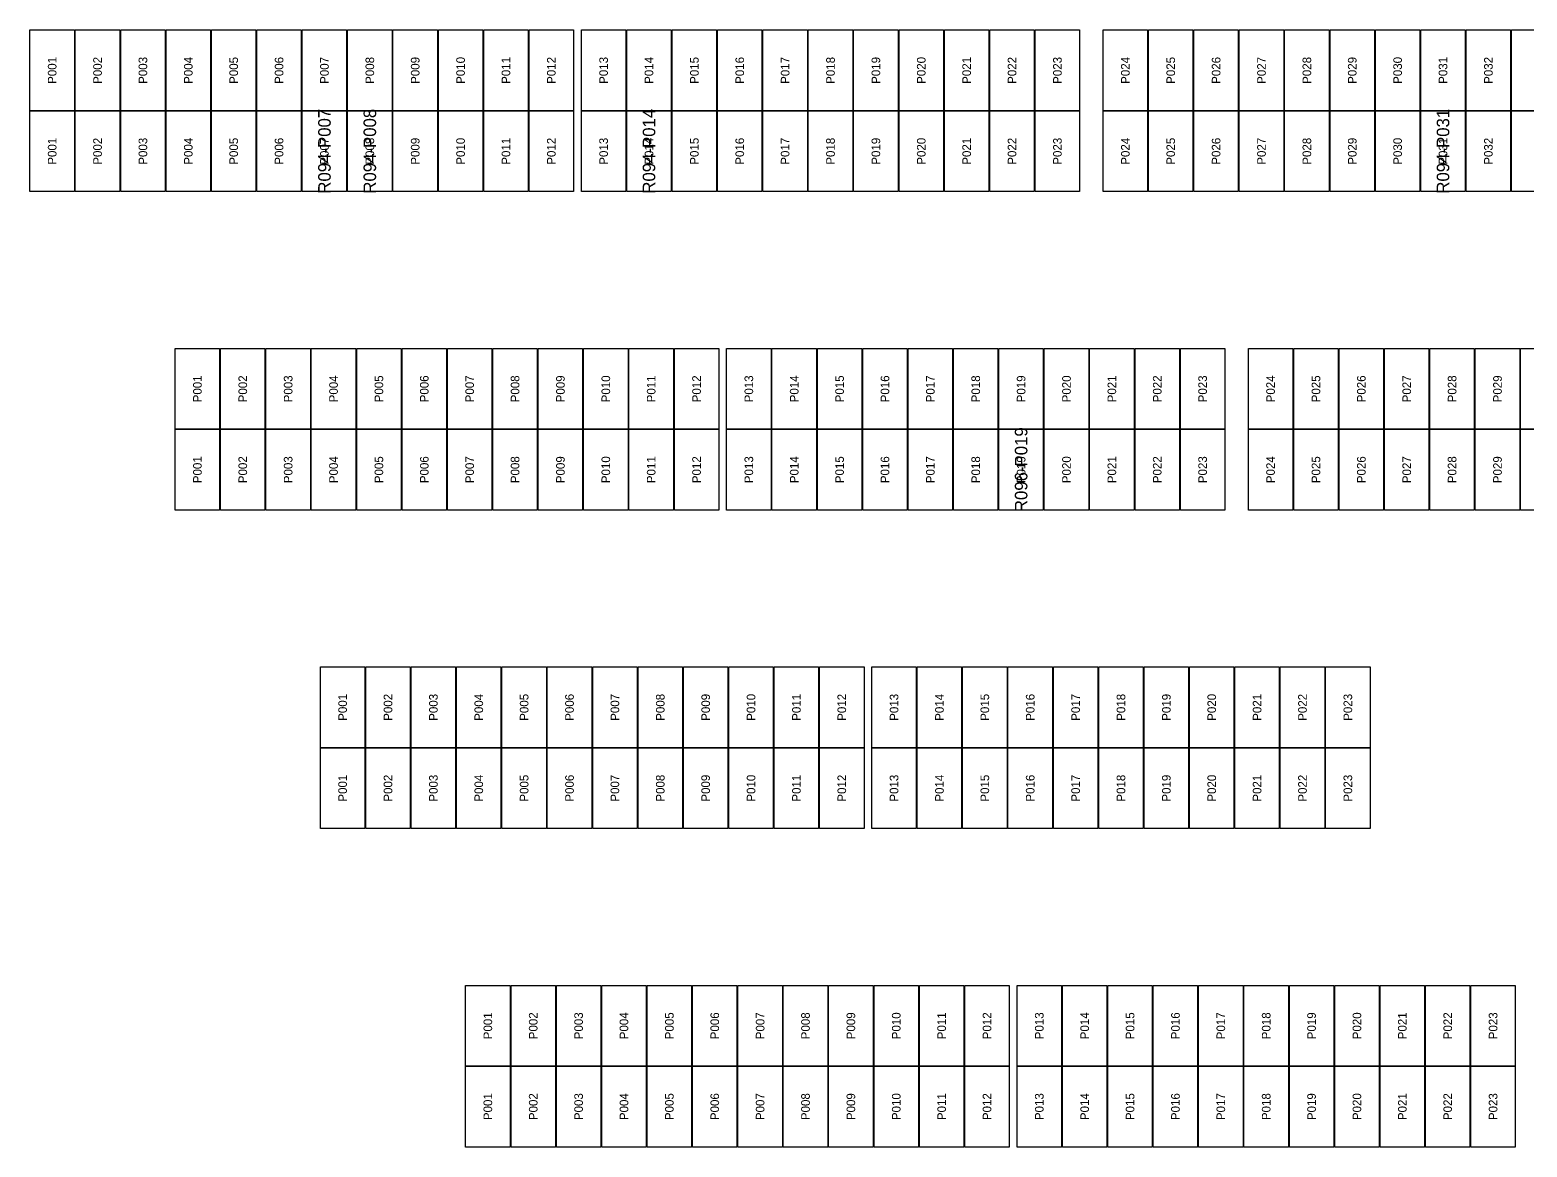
# Model space of a CAD drawing. Extents: x 296295 to 296770, y 651564 to 652121.
# Drawn here: x 296511.06 to 296549.27, y 651718.51 to 651747.02 of the extents above; entities that cross this region are included whole.
import ezdxf
from ezdxf.enums import TextEntityAlignment as Align

# ---------------------------------------------------------------- set-up
doc = ezdxf.new("R2010")
doc.units = 0

msp = doc.modelspace()

# ---------------------------------------------------------------- linework, layer by layer
at = {"layer": 'DEFECTIVE_PANELS'}
for points in [[(296518.012, 651744.952), (296519.146, 651744.952), (296519.146, 651742.889), (296518.012, 651742.889)], [(296519.17, 651744.952), (296520.304, 651744.952), (296520.304, 651742.889), (296519.17, 651742.889)], [(296526.294, 651744.952), (296527.428, 651744.952), (296527.428, 651742.889), (296526.294, 651742.889)], [(296546.556, 651744.952), (296547.69, 651744.952), (296547.69, 651742.889), (296546.556, 651742.889)], [(296548.872, 651744.952), (296550.006, 651744.952), (296550.006, 651742.889), (296548.872, 651742.889)], [(296535.79, 651736.826), (296536.924, 651736.826), (296536.924, 651734.763), (296535.79, 651734.763)]]:
    msp.add_lwpolyline(points, close=True, dxfattribs=at)
at = {"layer": 'PANELS_MASTER'}
for points in [[(296511.064, 651747.015), (296512.198, 651747.015), (296512.198, 651744.952), (296511.064, 651744.952)], [(296512.222, 651747.015), (296513.356, 651747.015), (296513.356, 651744.952), (296512.222, 651744.952)], [(296513.38, 651747.015), (296514.514, 651747.015), (296514.514, 651744.952), (296513.38, 651744.952)], [(296514.538, 651747.015), (296515.672, 651747.015), (296515.672, 651744.952), (296514.538, 651744.952)], [(296515.696, 651747.015), (296516.83, 651747.015), (296516.83, 651744.952), (296515.696, 651744.952)], [(296516.854, 651747.015), (296517.988, 651747.015), (296517.988, 651744.952), (296516.854, 651744.952)], [(296518.012, 651747.015), (296519.146, 651747.015), (296519.146, 651744.952), (296518.012, 651744.952)], [(296519.17, 651747.015), (296520.304, 651747.015), (296520.304, 651744.952), (296519.17, 651744.952)], [(296520.328, 651747.015), (296521.462, 651747.015), (296521.462, 651744.952), (296520.328, 651744.952)], [(296521.486, 651747.015), (296522.62, 651747.015), (296522.62, 651744.952), (296521.486, 651744.952)], [(296522.644, 651747.015), (296523.778, 651747.015), (296523.778, 651744.952), (296522.644, 651744.952)], [(296523.802, 651747.015), (296524.936, 651747.015), (296524.936, 651744.952), (296523.802, 651744.952)], [(296525.136, 651747.015), (296526.27, 651747.015), (296526.27, 651744.952), (296525.136, 651744.952)], [(296526.294, 651747.015), (296527.428, 651747.015), (296527.428, 651744.952), (296526.294, 651744.952)], [(296527.452, 651747.015), (296528.586, 651747.015), (296528.586, 651744.952), (296527.452, 651744.952)], [(296528.61, 651747.015), (296529.744, 651747.015), (296529.744, 651744.952), (296528.61, 651744.952)], [(296529.768, 651747.015), (296530.902, 651747.015), (296530.902, 651744.952), (296529.768, 651744.952)], [(296530.926, 651747.015), (296532.06, 651747.015), (296532.06, 651744.952), (296530.926, 651744.952)], [(296532.084, 651747.015), (296533.218, 651747.015), (296533.218, 651744.952), (296532.084, 651744.952)], [(296533.242, 651747.015), (296534.376, 651747.015), (296534.376, 651744.952), (296533.242, 651744.952)], [(296534.4, 651747.015), (296535.534, 651747.015), (296535.534, 651744.952), (296534.4, 651744.952)], [(296535.558, 651747.015), (296536.692, 651747.015), (296536.692, 651744.952), (296535.558, 651744.952)], [(296536.716, 651747.015), (296537.85, 651747.015), (296537.85, 651744.952), (296536.716, 651744.952)], [(296538.45, 651747.015), (296539.584, 651747.015), (296539.584, 651744.952), (296538.45, 651744.952)], [(296539.608, 651747.015), (296540.742, 651747.015), (296540.742, 651744.952), (296539.608, 651744.952)], [(296540.766, 651747.015), (296541.9, 651747.015), (296541.9, 651744.952), (296540.766, 651744.952)], [(296541.924, 651747.015), (296543.058, 651747.015), (296543.058, 651744.952), (296541.924, 651744.952)], [(296543.082, 651747.015), (296544.216, 651747.015), (296544.216, 651744.952), (296543.082, 651744.952)], [(296544.24, 651747.015), (296545.374, 651747.015), (296545.374, 651744.952), (296544.24, 651744.952)], [(296545.398, 651747.015), (296546.532, 651747.015), (296546.532, 651744.952), (296545.398, 651744.952)], [(296546.556, 651747.015), (296547.69, 651747.015), (296547.69, 651744.952), (296546.556, 651744.952)], [(296547.714, 651747.015), (296548.848, 651747.015), (296548.848, 651744.952), (296547.714, 651744.952)], [(296548.872, 651747.015), (296550.006, 651747.015), (296550.006, 651744.952), (296548.872, 651744.952)], [(296511.064, 651744.952), (296512.198, 651744.952), (296512.198, 651742.889), (296511.064, 651742.889)], [(296512.222, 651744.952), (296513.356, 651744.952), (296513.356, 651742.889), (296512.222, 651742.889)], [(296513.38, 651744.952), (296514.514, 651744.952), (296514.514, 651742.889), (296513.38, 651742.889)], [(296514.538, 651744.952), (296515.672, 651744.952), (296515.672, 651742.889), (296514.538, 651742.889)], [(296515.696, 651744.952), (296516.83, 651744.952), (296516.83, 651742.889), (296515.696, 651742.889)], [(296516.854, 651744.952), (296517.988, 651744.952), (296517.988, 651742.889), (296516.854, 651742.889)], [(296520.328, 651744.952), (296521.462, 651744.952), (296521.462, 651742.889), (296520.328, 651742.889)], [(296521.486, 651744.952), (296522.62, 651744.952), (296522.62, 651742.889), (296521.486, 651742.889)], [(296522.644, 651744.952), (296523.778, 651744.952), (296523.778, 651742.889), (296522.644, 651742.889)], [(296523.802, 651744.952), (296524.936, 651744.952), (296524.936, 651742.889), (296523.802, 651742.889)], [(296525.136, 651744.952), (296526.27, 651744.952), (296526.27, 651742.889), (296525.136, 651742.889)], [(296527.452, 651744.952), (296528.586, 651744.952), (296528.586, 651742.889), (296527.452, 651742.889)], [(296528.61, 651744.952), (296529.744, 651744.952), (296529.744, 651742.889), (296528.61, 651742.889)], [(296529.768, 651744.952), (296530.902, 651744.952), (296530.902, 651742.889), (296529.768, 651742.889)], [(296530.926, 651744.952), (296532.06, 651744.952), (296532.06, 651742.889), (296530.926, 651742.889)], [(296532.084, 651744.952), (296533.218, 651744.952), (296533.218, 651742.889), (296532.084, 651742.889)], [(296533.242, 651744.952), (296534.376, 651744.952), (296534.376, 651742.889), (296533.242, 651742.889)], [(296534.4, 651744.952), (296535.534, 651744.952), (296535.534, 651742.889), (296534.4, 651742.889)], [(296535.558, 651744.952), (296536.692, 651744.952), (296536.692, 651742.889), (296535.558, 651742.889)], [(296536.716, 651744.952), (296537.85, 651744.952), (296537.85, 651742.889), (296536.716, 651742.889)], [(296538.45, 651744.952), (296539.584, 651744.952), (296539.584, 651742.889), (296538.45, 651742.889)], [(296539.608, 651744.952), (296540.742, 651744.952), (296540.742, 651742.889), (296539.608, 651742.889)], [(296540.766, 651744.952), (296541.9, 651744.952), (296541.9, 651742.889), (296540.766, 651742.889)], [(296541.924, 651744.952), (296543.058, 651744.952), (296543.058, 651742.889), (296541.924, 651742.889)], [(296543.082, 651744.952), (296544.216, 651744.952), (296544.216, 651742.889), (296543.082, 651742.889)], [(296544.24, 651744.952), (296545.374, 651744.952), (296545.374, 651742.889), (296544.24, 651742.889)], [(296545.398, 651744.952), (296546.532, 651744.952), (296546.532, 651742.889), (296545.398, 651742.889)], [(296547.714, 651744.952), (296548.848, 651744.952), (296548.848, 651742.889), (296547.714, 651742.889)], [(296514.77, 651738.889), (296515.904, 651738.889), (296515.904, 651736.826), (296514.77, 651736.826)], [(296515.928, 651738.889), (296517.062, 651738.889), (296517.062, 651736.826), (296515.928, 651736.826)], [(296517.086, 651738.889), (296518.22, 651738.889), (296518.22, 651736.826), (296517.086, 651736.826)], [(296518.244, 651738.889), (296519.378, 651738.889), (296519.378, 651736.826), (296518.244, 651736.826)], [(296519.402, 651738.889), (296520.536, 651738.889), (296520.536, 651736.826), (296519.402, 651736.826)], [(296520.56, 651738.889), (296521.694, 651738.889), (296521.694, 651736.826), (296520.56, 651736.826)], [(296521.718, 651738.889), (296522.852, 651738.889), (296522.852, 651736.826), (296521.718, 651736.826)], [(296522.876, 651738.889), (296524.01, 651738.889), (296524.01, 651736.826), (296522.876, 651736.826)], [(296524.034, 651738.889), (296525.168, 651738.889), (296525.168, 651736.826), (296524.034, 651736.826)], [(296525.192, 651738.889), (296526.326, 651738.889), (296526.326, 651736.826), (296525.192, 651736.826)], [(296526.35, 651738.889), (296527.484, 651738.889), (296527.484, 651736.826), (296526.35, 651736.826)], [(296527.508, 651738.889), (296528.642, 651738.889), (296528.642, 651736.826), (296527.508, 651736.826)], [(296528.842, 651738.889), (296529.976, 651738.889), (296529.976, 651736.826), (296528.842, 651736.826)], [(296530, 651738.889), (296531.134, 651738.889), (296531.134, 651736.826), (296530, 651736.826)], [(296531.158, 651738.889), (296532.292, 651738.889), (296532.292, 651736.826), (296531.158, 651736.826)], [(296532.316, 651738.889), (296533.45, 651738.889), (296533.45, 651736.826), (296532.316, 651736.826)], [(296533.474, 651738.889), (296534.608, 651738.889), (296534.608, 651736.826), (296533.474, 651736.826)], [(296534.632, 651738.889), (296535.766, 651738.889), (296535.766, 651736.826), (296534.632, 651736.826)], [(296535.79, 651738.889), (296536.924, 651738.889), (296536.924, 651736.826), (296535.79, 651736.826)], [(296536.948, 651738.889), (296538.082, 651738.889), (296538.082, 651736.826), (296536.948, 651736.826)], [(296538.106, 651738.889), (296539.24, 651738.889), (296539.24, 651736.826), (296538.106, 651736.826)], [(296539.264, 651738.889), (296540.398, 651738.889), (296540.398, 651736.826), (296539.264, 651736.826)], [(296540.422, 651738.889), (296541.556, 651738.889), (296541.556, 651736.826), (296540.422, 651736.826)], [(296542.156, 651738.889), (296543.29, 651738.889), (296543.29, 651736.826), (296542.156, 651736.826)], [(296543.314, 651738.889), (296544.448, 651738.889), (296544.448, 651736.826), (296543.314, 651736.826)], [(296544.472, 651738.889), (296545.606, 651738.889), (296545.606, 651736.826), (296544.472, 651736.826)], [(296545.63, 651738.889), (296546.764, 651738.889), (296546.764, 651736.826), (296545.63, 651736.826)], [(296546.788, 651738.889), (296547.922, 651738.889), (296547.922, 651736.826), (296546.788, 651736.826)], [(296547.946, 651738.889), (296549.08, 651738.889), (296549.08, 651736.826), (296547.946, 651736.826)], [(296549.104, 651738.889), (296550.238, 651738.889), (296550.238, 651736.826), (296549.104, 651736.826)], [(296514.77, 651736.826), (296515.904, 651736.826), (296515.904, 651734.763), (296514.77, 651734.763)], [(296515.928, 651736.826), (296517.062, 651736.826), (296517.062, 651734.763), (296515.928, 651734.763)], [(296517.086, 651736.826), (296518.22, 651736.826), (296518.22, 651734.763), (296517.086, 651734.763)], [(296518.244, 651736.826), (296519.378, 651736.826), (296519.378, 651734.763), (296518.244, 651734.763)], [(296519.402, 651736.826), (296520.536, 651736.826), (296520.536, 651734.763), (296519.402, 651734.763)], [(296520.56, 651736.826), (296521.694, 651736.826), (296521.694, 651734.763), (296520.56, 651734.763)], [(296521.718, 651736.826), (296522.852, 651736.826), (296522.852, 651734.763), (296521.718, 651734.763)], [(296522.876, 651736.826), (296524.01, 651736.826), (296524.01, 651734.763), (296522.876, 651734.763)], [(296524.034, 651736.826), (296525.168, 651736.826), (296525.168, 651734.763), (296524.034, 651734.763)], [(296525.192, 651736.826), (296526.326, 651736.826), (296526.326, 651734.763), (296525.192, 651734.763)], [(296526.35, 651736.826), (296527.484, 651736.826), (296527.484, 651734.763), (296526.35, 651734.763)], [(296527.508, 651736.826), (296528.642, 651736.826), (296528.642, 651734.763), (296527.508, 651734.763)], [(296528.842, 651736.826), (296529.976, 651736.826), (296529.976, 651734.763), (296528.842, 651734.763)], [(296530, 651736.826), (296531.134, 651736.826), (296531.134, 651734.763), (296530, 651734.763)], [(296531.158, 651736.826), (296532.292, 651736.826), (296532.292, 651734.763), (296531.158, 651734.763)], [(296532.316, 651736.826), (296533.45, 651736.826), (296533.45, 651734.763), (296532.316, 651734.763)], [(296533.474, 651736.826), (296534.608, 651736.826), (296534.608, 651734.763), (296533.474, 651734.763)], [(296534.632, 651736.826), (296535.766, 651736.826), (296535.766, 651734.763), (296534.632, 651734.763)], [(296536.948, 651736.826), (296538.082, 651736.826), (296538.082, 651734.763), (296536.948, 651734.763)], [(296538.106, 651736.826), (296539.24, 651736.826), (296539.24, 651734.763), (296538.106, 651734.763)], [(296539.264, 651736.826), (296540.398, 651736.826), (296540.398, 651734.763), (296539.264, 651734.763)], [(296540.422, 651736.826), (296541.556, 651736.826), (296541.556, 651734.763), (296540.422, 651734.763)], [(296542.156, 651736.826), (296543.29, 651736.826), (296543.29, 651734.763), (296542.156, 651734.763)], [(296543.314, 651736.826), (296544.448, 651736.826), (296544.448, 651734.763), (296543.314, 651734.763)], [(296544.472, 651736.826), (296545.606, 651736.826), (296545.606, 651734.763), (296544.472, 651734.763)], [(296545.63, 651736.826), (296546.764, 651736.826), (296546.764, 651734.763), (296545.63, 651734.763)], [(296546.788, 651736.826), (296547.922, 651736.826), (296547.922, 651734.763), (296546.788, 651734.763)], [(296547.946, 651736.826), (296549.08, 651736.826), (296549.08, 651734.763), (296547.946, 651734.763)], [(296549.104, 651736.826), (296550.238, 651736.826), (296550.238, 651734.763), (296549.104, 651734.763)], [(296518.476, 651730.763), (296519.61, 651730.763), (296519.61, 651728.7), (296518.476, 651728.7)], [(296519.634, 651730.763), (296520.768, 651730.763), (296520.768, 651728.7), (296519.634, 651728.7)], [(296520.792, 651730.763), (296521.926, 651730.763), (296521.926, 651728.7), (296520.792, 651728.7)], [(296521.95, 651730.763), (296523.084, 651730.763), (296523.084, 651728.7), (296521.95, 651728.7)], [(296523.108, 651730.763), (296524.242, 651730.763), (296524.242, 651728.7), (296523.108, 651728.7)], [(296524.266, 651730.763), (296525.4, 651730.763), (296525.4, 651728.7), (296524.266, 651728.7)], [(296525.424, 651730.763), (296526.558, 651730.763), (296526.558, 651728.7), (296525.424, 651728.7)], [(296526.582, 651730.763), (296527.716, 651730.763), (296527.716, 651728.7), (296526.582, 651728.7)], [(296527.74, 651730.763), (296528.874, 651730.763), (296528.874, 651728.7), (296527.74, 651728.7)], [(296528.898, 651730.763), (296530.032, 651730.763), (296530.032, 651728.7), (296528.898, 651728.7)], [(296530.056, 651730.763), (296531.19, 651730.763), (296531.19, 651728.7), (296530.056, 651728.7)], [(296531.214, 651730.763), (296532.348, 651730.763), (296532.348, 651728.7), (296531.214, 651728.7)], [(296532.548, 651730.763), (296533.682, 651730.763), (296533.682, 651728.7), (296532.548, 651728.7)], [(296533.706, 651730.763), (296534.84, 651730.763), (296534.84, 651728.7), (296533.706, 651728.7)], [(296534.864, 651730.763), (296535.998, 651730.763), (296535.998, 651728.7), (296534.864, 651728.7)], [(296536.022, 651730.763), (296537.156, 651730.763), (296537.156, 651728.7), (296536.022, 651728.7)], [(296537.18, 651730.763), (296538.314, 651730.763), (296538.314, 651728.7), (296537.18, 651728.7)], [(296538.338, 651730.763), (296539.472, 651730.763), (296539.472, 651728.7), (296538.338, 651728.7)], [(296539.496, 651730.763), (296540.63, 651730.763), (296540.63, 651728.7), (296539.496, 651728.7)], [(296540.654, 651730.763), (296541.788, 651730.763), (296541.788, 651728.7), (296540.654, 651728.7)], [(296541.812, 651730.763), (296542.946, 651730.763), (296542.946, 651728.7), (296541.812, 651728.7)], [(296542.97, 651730.763), (296544.104, 651730.763), (296544.104, 651728.7), (296542.97, 651728.7)], [(296544.128, 651730.763), (296545.262, 651730.763), (296545.262, 651728.7), (296544.128, 651728.7)], [(296518.476, 651728.7), (296519.61, 651728.7), (296519.61, 651726.637), (296518.476, 651726.637)], [(296519.634, 651728.7), (296520.768, 651728.7), (296520.768, 651726.637), (296519.634, 651726.637)], [(296520.792, 651728.7), (296521.926, 651728.7), (296521.926, 651726.637), (296520.792, 651726.637)], [(296521.95, 651728.7), (296523.084, 651728.7), (296523.084, 651726.637), (296521.95, 651726.637)], [(296523.108, 651728.7), (296524.242, 651728.7), (296524.242, 651726.637), (296523.108, 651726.637)], [(296524.266, 651728.7), (296525.4, 651728.7), (296525.4, 651726.637), (296524.266, 651726.637)], [(296525.424, 651728.7), (296526.558, 651728.7), (296526.558, 651726.637), (296525.424, 651726.637)], [(296526.582, 651728.7), (296527.716, 651728.7), (296527.716, 651726.637), (296526.582, 651726.637)], [(296527.74, 651728.7), (296528.874, 651728.7), (296528.874, 651726.637), (296527.74, 651726.637)], [(296528.898, 651728.7), (296530.032, 651728.7), (296530.032, 651726.637), (296528.898, 651726.637)], [(296530.056, 651728.7), (296531.19, 651728.7), (296531.19, 651726.637), (296530.056, 651726.637)], [(296531.214, 651728.7), (296532.348, 651728.7), (296532.348, 651726.637), (296531.214, 651726.637)], [(296532.548, 651728.7), (296533.682, 651728.7), (296533.682, 651726.637), (296532.548, 651726.637)], [(296533.706, 651728.7), (296534.84, 651728.7), (296534.84, 651726.637), (296533.706, 651726.637)], [(296534.864, 651728.7), (296535.998, 651728.7), (296535.998, 651726.637), (296534.864, 651726.637)], [(296536.022, 651728.7), (296537.156, 651728.7), (296537.156, 651726.637), (296536.022, 651726.637)], [(296537.18, 651728.7), (296538.314, 651728.7), (296538.314, 651726.637), (296537.18, 651726.637)], [(296538.338, 651728.7), (296539.472, 651728.7), (296539.472, 651726.637), (296538.338, 651726.637)], [(296539.496, 651728.7), (296540.63, 651728.7), (296540.63, 651726.637), (296539.496, 651726.637)], [(296540.654, 651728.7), (296541.788, 651728.7), (296541.788, 651726.637), (296540.654, 651726.637)], [(296541.812, 651728.7), (296542.946, 651728.7), (296542.946, 651726.637), (296541.812, 651726.637)], [(296542.97, 651728.7), (296544.104, 651728.7), (296544.104, 651726.637), (296542.97, 651726.637)], [(296544.128, 651728.7), (296545.262, 651728.7), (296545.262, 651726.637), (296544.128, 651726.637)], [(296522.182, 651722.637), (296523.316, 651722.637), (296523.316, 651720.574), (296522.182, 651720.574)], [(296523.34, 651722.637), (296524.474, 651722.637), (296524.474, 651720.574), (296523.34, 651720.574)], [(296524.498, 651722.637), (296525.632, 651722.637), (296525.632, 651720.574), (296524.498, 651720.574)], [(296525.656, 651722.637), (296526.79, 651722.637), (296526.79, 651720.574), (296525.656, 651720.574)], [(296526.814, 651722.637), (296527.948, 651722.637), (296527.948, 651720.574), (296526.814, 651720.574)], [(296527.972, 651722.637), (296529.106, 651722.637), (296529.106, 651720.574), (296527.972, 651720.574)], [(296529.13, 651722.637), (296530.264, 651722.637), (296530.264, 651720.574), (296529.13, 651720.574)], [(296530.288, 651722.637), (296531.422, 651722.637), (296531.422, 651720.574), (296530.288, 651720.574)], [(296531.446, 651722.637), (296532.58, 651722.637), (296532.58, 651720.574), (296531.446, 651720.574)], [(296532.604, 651722.637), (296533.738, 651722.637), (296533.738, 651720.574), (296532.604, 651720.574)], [(296533.762, 651722.637), (296534.896, 651722.637), (296534.896, 651720.574), (296533.762, 651720.574)], [(296534.92, 651722.637), (296536.054, 651722.637), (296536.054, 651720.574), (296534.92, 651720.574)], [(296536.254, 651722.637), (296537.388, 651722.637), (296537.388, 651720.574), (296536.254, 651720.574)], [(296537.412, 651722.637), (296538.546, 651722.637), (296538.546, 651720.574), (296537.412, 651720.574)], [(296538.57, 651722.637), (296539.704, 651722.637), (296539.704, 651720.574), (296538.57, 651720.574)], [(296539.728, 651722.637), (296540.862, 651722.637), (296540.862, 651720.574), (296539.728, 651720.574)], [(296540.886, 651722.637), (296542.02, 651722.637), (296542.02, 651720.574), (296540.886, 651720.574)], [(296542.044, 651722.637), (296543.178, 651722.637), (296543.178, 651720.574), (296542.044, 651720.574)], [(296543.202, 651722.637), (296544.336, 651722.637), (296544.336, 651720.574), (296543.202, 651720.574)], [(296544.36, 651722.637), (296545.494, 651722.637), (296545.494, 651720.574), (296544.36, 651720.574)], [(296545.518, 651722.637), (296546.652, 651722.637), (296546.652, 651720.574), (296545.518, 651720.574)], [(296546.676, 651722.637), (296547.81, 651722.637), (296547.81, 651720.574), (296546.676, 651720.574)], [(296547.834, 651722.637), (296548.968, 651722.637), (296548.968, 651720.574), (296547.834, 651720.574)], [(296522.182, 651720.574), (296523.316, 651720.574), (296523.316, 651718.511), (296522.182, 651718.511)], [(296523.34, 651720.574), (296524.474, 651720.574), (296524.474, 651718.511), (296523.34, 651718.511)], [(296524.498, 651720.574), (296525.632, 651720.574), (296525.632, 651718.511), (296524.498, 651718.511)], [(296525.656, 651720.574), (296526.79, 651720.574), (296526.79, 651718.511), (296525.656, 651718.511)], [(296526.814, 651720.574), (296527.948, 651720.574), (296527.948, 651718.511), (296526.814, 651718.511)], [(296527.972, 651720.574), (296529.106, 651720.574), (296529.106, 651718.511), (296527.972, 651718.511)], [(296529.13, 651720.574), (296530.264, 651720.574), (296530.264, 651718.511), (296529.13, 651718.511)], [(296530.288, 651720.574), (296531.422, 651720.574), (296531.422, 651718.511), (296530.288, 651718.511)], [(296531.446, 651720.574), (296532.58, 651720.574), (296532.58, 651718.511), (296531.446, 651718.511)], [(296532.604, 651720.574), (296533.738, 651720.574), (296533.738, 651718.511), (296532.604, 651718.511)], [(296533.762, 651720.574), (296534.896, 651720.574), (296534.896, 651718.511), (296533.762, 651718.511)], [(296534.92, 651720.574), (296536.054, 651720.574), (296536.054, 651718.511), (296534.92, 651718.511)], [(296536.254, 651720.574), (296537.388, 651720.574), (296537.388, 651718.511), (296536.254, 651718.511)], [(296537.412, 651720.574), (296538.546, 651720.574), (296538.546, 651718.511), (296537.412, 651718.511)], [(296538.57, 651720.574), (296539.704, 651720.574), (296539.704, 651718.511), (296538.57, 651718.511)], [(296539.728, 651720.574), (296540.862, 651720.574), (296540.862, 651718.511), (296539.728, 651718.511)], [(296540.886, 651720.574), (296542.02, 651720.574), (296542.02, 651718.511), (296540.886, 651718.511)], [(296542.044, 651720.574), (296543.178, 651720.574), (296543.178, 651718.511), (296542.044, 651718.511)], [(296543.202, 651720.574), (296544.336, 651720.574), (296544.336, 651718.511), (296543.202, 651718.511)], [(296544.36, 651720.574), (296545.494, 651720.574), (296545.494, 651718.511), (296544.36, 651718.511)], [(296545.518, 651720.574), (296546.652, 651720.574), (296546.652, 651718.511), (296545.518, 651718.511)], [(296546.676, 651720.574), (296547.81, 651720.574), (296547.81, 651718.511), (296546.676, 651718.511)], [(296547.834, 651720.574), (296548.968, 651720.574), (296548.968, 651718.511), (296547.834, 651718.511)]]:
    msp.add_lwpolyline(points, close=True, dxfattribs=at)

# ---------------------------------------------------------------- texts
at = {"layer": 'DEFECT_LABELS'}
for s, p in [('R094-P007', (296518.579, 651743.92)), ('R094-P008', (296519.737, 651743.92)), ('R094-P014', (296526.861, 651743.92)), ('R094-P031', (296547.123, 651743.92)), ('R096-P019', (296536.357, 651735.794))]:
    msp.add_text(s, height=0.32, rotation=90, dxfattribs=at).set_placement(p, align=Align.MIDDLE_CENTER)
at = {"layer": 'PANEL_POSITION'}
for s, p in [('P001', (296511.631, 651745.983)), ('P002', (296512.789, 651745.983)), ('P003', (296513.947, 651745.983)), ('P004', (296515.105, 651745.983)), ('P005', (296516.263, 651745.983)), ('P006', (296517.421, 651745.983)), ('P007', (296518.579, 651745.983)), ('P008', (296519.737, 651745.983)), ('P009', (296520.895, 651745.983)), ('P010', (296522.053, 651745.983)), ('P011', (296523.211, 651745.983)), ('P012', (296524.369, 651745.983)), ('P013', (296525.703, 651745.983)), ('P014', (296526.861, 651745.983)), ('P015', (296528.019, 651745.983)), ('P016', (296529.177, 651745.983)), ('P017', (296530.335, 651745.983)), ('P018', (296531.493, 651745.983)), ('P019', (296532.651, 651745.983)), ('P020', (296533.809, 651745.983)), ('P021', (296534.967, 651745.983)), ('P022', (296536.125, 651745.983)), ('P023', (296537.283, 651745.983)), ('P024', (296539.017, 651745.983)), ('P025', (296540.175, 651745.983)), ('P026', (296541.333, 651745.983)), ('P027', (296542.491, 651745.983)), ('P028', (296543.649, 651745.983)), ('P029', (296544.807, 651745.983)), ('P030', (296545.965, 651745.983)), ('P031', (296547.123, 651745.983)), ('P032', (296548.281, 651745.983)), ('P001', (296511.631, 651743.92)), ('P002', (296512.789, 651743.92)), ('P003', (296513.947, 651743.92)), ('P004', (296515.105, 651743.92)), ('P005', (296516.263, 651743.92)), ('P006', (296517.421, 651743.92)), ('P007', (296518.579, 651743.92)), ('P008', (296519.737, 651743.92)), ('P009', (296520.895, 651743.92)), ('P010', (296522.053, 651743.92)), ('P011', (296523.211, 651743.92)), ('P012', (296524.369, 651743.92)), ('P013', (296525.703, 651743.92)), ('P014', (296526.861, 651743.92)), ('P015', (296528.019, 651743.92)), ('P016', (296529.177, 651743.92)), ('P017', (296530.335, 651743.92)), ('P018', (296531.493, 651743.92)), ('P019', (296532.651, 651743.92)), ('P020', (296533.809, 651743.92)), ('P021', (296534.967, 651743.92)), ('P022', (296536.125, 651743.92)), ('P023', (296537.283, 651743.92)), ('P024', (296539.017, 651743.92)), ('P025', (296540.175, 651743.92)), ('P026', (296541.333, 651743.92)), ('P027', (296542.491, 651743.92)), ('P028', (296543.649, 651743.92)), ('P029', (296544.807, 651743.92)), ('P030', (296545.965, 651743.92)), ('P031', (296547.123, 651743.92)), ('P032', (296548.281, 651743.92)), ('P001', (296515.337, 651737.857)), ('P002', (296516.495, 651737.857)), ('P003', (296517.653, 651737.857)), ('P004', (296518.811, 651737.857)), ('P005', (296519.969, 651737.857)), ('P006', (296521.127, 651737.857)), ('P007', (296522.285, 651737.857)), ('P008', (296523.443, 651737.857)), ('P009', (296524.601, 651737.857)), ('P010', (296525.759, 651737.857)), ('P011', (296526.917, 651737.857)), ('P012', (296528.075, 651737.857)), ('P013', (296529.409, 651737.857)), ('P014', (296530.567, 651737.857)), ('P015', (296531.725, 651737.857)), ('P016', (296532.883, 651737.857)), ('P017', (296534.041, 651737.857)), ('P018', (296535.199, 651737.857)), ('P019', (296536.357, 651737.857)), ('P020', (296537.515, 651737.857)), ('P021', (296538.673, 651737.857)), ('P022', (296539.831, 651737.857)), ('P023', (296540.989, 651737.857)), ('P024', (296542.723, 651737.857)), ('P025', (296543.881, 651737.857)), ('P026', (296545.039, 651737.857)), ('P027', (296546.197, 651737.857)), ('P028', (296547.355, 651737.857)), ('P029', (296548.513, 651737.857)), ('P001', (296515.337, 651735.794)), ('P002', (296516.495, 651735.794)), ('P003', (296517.653, 651735.794)), ('P004', (296518.811, 651735.794)), ('P005', (296519.969, 651735.794)), ('P006', (296521.127, 651735.794)), ('P007', (296522.285, 651735.794)), ('P008', (296523.443, 651735.794)), ('P009', (296524.601, 651735.794)), ('P010', (296525.759, 651735.794)), ('P011', (296526.917, 651735.794)), ('P012', (296528.075, 651735.794)), ('P013', (296529.409, 651735.794)), ('P014', (296530.567, 651735.794)), ('P015', (296531.725, 651735.794)), ('P016', (296532.883, 651735.794)), ('P017', (296534.041, 651735.794)), ('P018', (296535.199, 651735.794)), ('P019', (296536.357, 651735.794)), ('P020', (296537.515, 651735.794)), ('P021', (296538.673, 651735.794)), ('P022', (296539.831, 651735.794)), ('P023', (296540.989, 651735.794)), ('P024', (296542.723, 651735.794)), ('P025', (296543.881, 651735.794)), ('P026', (296545.039, 651735.794)), ('P027', (296546.197, 651735.794)), ('P028', (296547.355, 651735.794)), ('P029', (296548.513, 651735.794)), ('P001', (296519.043, 651729.731)), ('P002', (296520.201, 651729.731)), ('P003', (296521.359, 651729.731)), ('P004', (296522.517, 651729.731)), ('P005', (296523.675, 651729.731)), ('P006', (296524.833, 651729.731)), ('P007', (296525.991, 651729.731)), ('P008', (296527.149, 651729.731)), ('P009', (296528.307, 651729.731)), ('P010', (296529.465, 651729.731)), ('P011', (296530.623, 651729.731)), ('P012', (296531.781, 651729.731)), ('P013', (296533.115, 651729.731)), ('P014', (296534.273, 651729.731)), ('P015', (296535.431, 651729.731)), ('P016', (296536.589, 651729.731)), ('P017', (296537.747, 651729.731)), ('P018', (296538.905, 651729.731)), ('P019', (296540.063, 651729.731)), ('P020', (296541.221, 651729.731)), ('P021', (296542.379, 651729.731)), ('P022', (296543.537, 651729.731)), ('P023', (296544.695, 651729.731)), ('P001', (296519.043, 651727.668)), ('P002', (296520.201, 651727.668)), ('P003', (296521.359, 651727.668)), ('P004', (296522.517, 651727.668)), ('P005', (296523.675, 651727.668)), ('P006', (296524.833, 651727.668)), ('P007', (296525.991, 651727.668)), ('P008', (296527.149, 651727.668)), ('P009', (296528.307, 651727.668)), ('P010', (296529.465, 651727.668)), ('P011', (296530.623, 651727.668)), ('P012', (296531.781, 651727.668)), ('P013', (296533.115, 651727.668)), ('P014', (296534.273, 651727.668)), ('P015', (296535.431, 651727.668)), ('P016', (296536.589, 651727.668)), ('P017', (296537.747, 651727.668)), ('P018', (296538.905, 651727.668)), ('P019', (296540.063, 651727.668)), ('P020', (296541.221, 651727.668)), ('P021', (296542.379, 651727.668)), ('P022', (296543.537, 651727.668)), ('P023', (296544.695, 651727.668)), ('P001', (296522.749, 651721.605)), ('P002', (296523.907, 651721.605)), ('P003', (296525.065, 651721.605)), ('P004', (296526.223, 651721.605)), ('P005', (296527.381, 651721.605)), ('P006', (296528.539, 651721.605)), ('P007', (296529.697, 651721.605)), ('P008', (296530.855, 651721.605)), ('P009', (296532.013, 651721.605)), ('P010', (296533.171, 651721.605)), ('P011', (296534.329, 651721.605)), ('P012', (296535.487, 651721.605)), ('P013', (296536.821, 651721.605)), ('P014', (296537.979, 651721.605)), ('P015', (296539.137, 651721.605)), ('P016', (296540.295, 651721.605)), ('P017', (296541.453, 651721.605)), ('P018', (296542.611, 651721.605)), ('P019', (296543.769, 651721.605)), ('P020', (296544.927, 651721.605)), ('P021', (296546.085, 651721.605)), ('P022', (296547.243, 651721.605)), ('P023', (296548.401, 651721.605)), ('P001', (296522.749, 651719.542)), ('P002', (296523.907, 651719.542)), ('P003', (296525.065, 651719.542)), ('P004', (296526.223, 651719.542)), ('P005', (296527.381, 651719.542)), ('P006', (296528.539, 651719.542)), ('P007', (296529.697, 651719.542)), ('P008', (296530.855, 651719.542)), ('P009', (296532.013, 651719.542)), ('P010', (296533.171, 651719.542)), ('P011', (296534.329, 651719.542)), ('P012', (296535.487, 651719.542)), ('P013', (296536.821, 651719.542)), ('P014', (296537.979, 651719.542)), ('P015', (296539.137, 651719.542)), ('P016', (296540.295, 651719.542)), ('P017', (296541.453, 651719.542)), ('P018', (296542.611, 651719.542)), ('P019', (296543.769, 651719.542)), ('P020', (296544.927, 651719.542)), ('P021', (296546.085, 651719.542)), ('P022', (296547.243, 651719.542)), ('P023', (296548.401, 651719.542))]:
    msp.add_text(s, height=0.22, rotation=90, dxfattribs=at).set_placement(p, align=Align.MIDDLE_CENTER)

doc.saveas('drawing.dxf')
